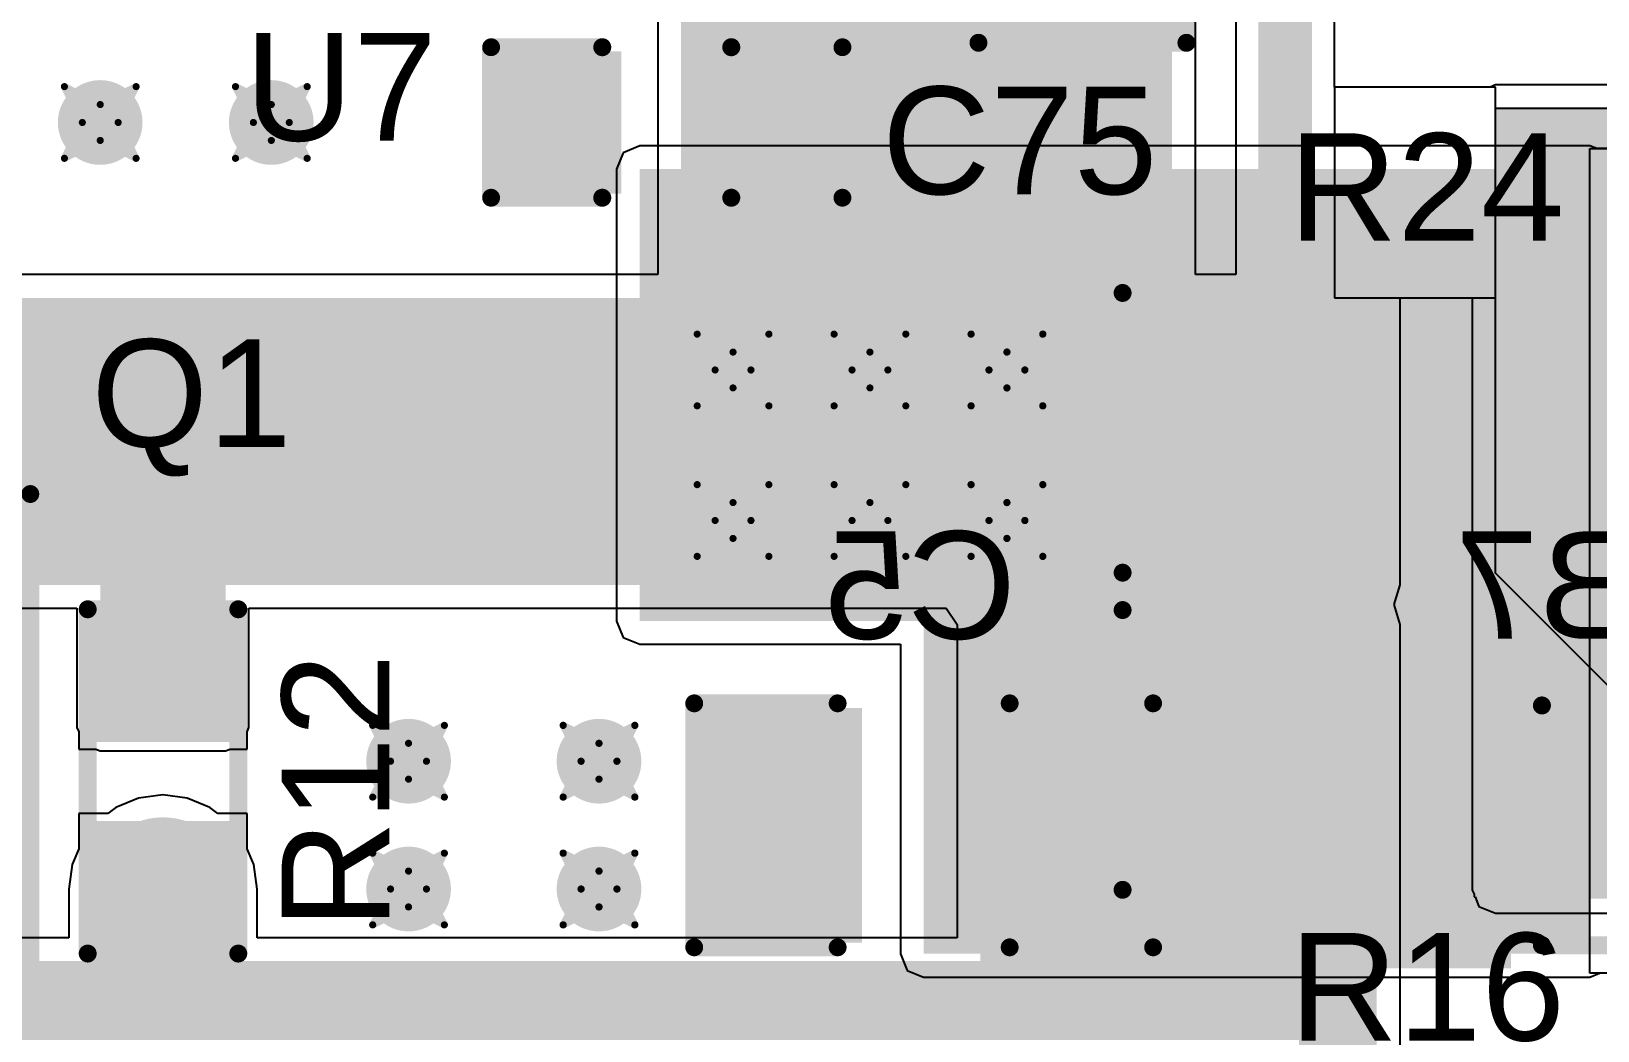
# Model space of a CAD drawing. Header units: inches. Extents: x -5 to 247, y -53 to 67.
# Drawn here: x 19.69 to 30.79, y -41.1 to -34.03 of the extents above; entities that cross this region are included whole.
import ezdxf

# ---------------------------------------------------------------- set-up
doc = ezdxf.new("R2010")
doc.units = ezdxf.units.IN
for name, color, linetype in [('Board Outline', 216, 'Continuous'), ('Bottom Layer', 5, 'Continuous'), ('Bottom Overlay', 54, 'Continuous'), ('Bottom Paste', 16, 'Continuous'), ('Bottom Solder', 6, 'Continuous'), ('Drill Drawing', 1, 'Continuous'), ('Top Layer', 1, 'Continuous'), ('Top Overlay', 2, 'Continuous'), ('Top Paste', 8, 'Continuous'), ('Top Solder', 216, 'Continuous'), ('Via Holes', 16, 'Continuous')]:
    doc.layers.add(name, color=color, linetype=linetype)
doc.styles.add('Arial', font='', dxfattribs={"height": 0.2})
doc.styles.get('Arial').set_extended_font_data('Arial')

# ---------------------------------------------------------------- blocks, each defined once
blk = doc.blocks.new('R___1206_3')
at = {"layer": 'Top Layer'}
for points in [[(-2.032, 0.889), (-0.508, 0.889), (-0.508, -0.889), (-2.032, -0.889)], [(0.508, 0.889), (2.032, 0.889), (2.032, -0.889), (0.508, -0.889)]]:
    blk.add_hatch(color=1, dxfattribs=at).paths.add_polyline_path(points)
at = {"layer": 'Top Paste'}
for points in [[(-2.032, 0.889), (-0.508, 0.889), (-0.508, -0.889), (-2.032, -0.889)], [(0.508, 0.889), (2.032, 0.889), (2.032, -0.889), (0.508, -0.889)]]:
    blk.add_hatch(color=8, dxfattribs=at).paths.add_polyline_path(points)
at = {"layer": 'Top Solder'}
for points in [[(-2.1336, 0.9906), (-0.4064, 0.9906), (-0.4064, -0.9906), (-2.1336, -0.9906)], [(0.4064, 0.9906), (2.1336, 0.9906), (2.1336, -0.9906), (0.4064, -0.9906)]]:
    blk.add_hatch(color=216, dxfattribs=at).paths.add_polyline_path(points)
at = {"layer": 'Top Overlay', "const_width": 0.127}
for points in [[(2.1336, 0.9906), (-2.1336, 0.9906)], [(-2.1336, 0.9906), (-2.1336, -0.9906)], [(2.1336, 0.9906), (2.1336, -0.9906)], [(2.1336, -0.9906), (-2.1336, -0.9906)]]:
    blk.add_lwpolyline(points, dxfattribs=at)
at = {"layer": 'Top Overlay', "const_width": 0.0635}
for points in [[(-2.16535, 0.9906, 1), (-2.10185, 0.9906, 1)], [(-2.16535, 0.9906, 1), (-2.10185, 0.9906, 1)], [(2.10185, 0.9906, 1), (2.16535, 0.9906, 1)], [(2.10185, 0.9906, 1), (2.16535, 0.9906, 1)], [(-2.16535, -0.9906, 1), (-2.10185, -0.9906, 1)], [(-2.16535, -0.9906, 1), (-2.10185, -0.9906, 1)], [(2.10185, -0.9906, 1), (2.16535, -0.9906, 1)], [(2.10185, -0.9906, 1), (2.16535, -0.9906, 1)]]:
    blk.add_lwpolyline(points, format="xyb", close=True, dxfattribs=at)
blk = doc.blocks.new('R___1206_4')
at = {"layer": 'Top Layer'}
for points in [[(-2.032, 0.889), (-0.508, 0.889), (-0.508, -0.889), (-2.032, -0.889)], [(0.508, 0.889), (2.032, 0.889), (2.032, -0.889), (0.508, -0.889)]]:
    blk.add_hatch(color=1, dxfattribs=at).paths.add_polyline_path(points)
at = {"layer": 'Top Paste'}
for points in [[(-2.032, 0.889), (-0.508, 0.889), (-0.508, -0.889), (-2.032, -0.889)], [(0.508, 0.889), (2.032, 0.889), (2.032, -0.889), (0.508, -0.889)]]:
    blk.add_hatch(color=8, dxfattribs=at).paths.add_polyline_path(points)
at = {"layer": 'Top Solder'}
for points in [[(-2.1336, 0.9906), (-0.4064, 0.9906), (-0.4064, -0.9906), (-2.1336, -0.9906)], [(0.4064, 0.9906), (2.1336, 0.9906), (2.1336, -0.9906), (0.4064, -0.9906)]]:
    blk.add_hatch(color=216, dxfattribs=at).paths.add_polyline_path(points)
at = {"layer": 'Top Overlay', "const_width": 0.127}
for points in [[(2.1336, 0.9906), (-2.1336, 0.9906)], [(-2.1336, 0.9906), (-2.1336, -0.9906)], [(2.1336, 0.9906), (2.1336, -0.9906)], [(2.1336, -0.9906), (-2.1336, -0.9906)]]:
    blk.add_lwpolyline(points, dxfattribs=at)
at = {"layer": 'Top Overlay', "const_width": 0.0635}
for points in [[(-2.16535, 0.9906, 1), (-2.10185, 0.9906, 1)], [(-2.16535, 0.9906, 1), (-2.10185, 0.9906, 1)], [(2.10185, 0.9906, 1), (2.16535, 0.9906, 1)], [(2.10185, 0.9906, 1), (2.16535, 0.9906, 1)], [(-2.16535, -0.9906, 1), (-2.10185, -0.9906, 1)], [(-2.16535, -0.9906, 1), (-2.10185, -0.9906, 1)], [(2.10185, -0.9906, 1), (2.16535, -0.9906, 1)], [(2.10185, -0.9906, 1), (2.16535, -0.9906, 1)]]:
    blk.add_lwpolyline(points, format="xyb", close=True, dxfattribs=at)
blk = doc.blocks.new('SOP_8_13')
at = {"layer": 'Top Layer'}
for points in [[(-3.4, 2.255), (-2.1, 2.255), (-2.1, 1.555), (-3.4, 1.555)], [(2.1, 2.255), (3.4, 2.255), (3.4, 1.555), (2.1, 1.555)], [(-3.4, 0.985), (-2.1, 0.985), (-2.1, 0.285), (-3.4, 0.285)], [(2.1, 0.985), (3.4, 0.985), (3.4, 0.285), (2.1, 0.285)], [(-3.4, -0.285), (-2.1, -0.285), (-2.1, -0.985), (-3.4, -0.985)], [(2.1, -0.285), (3.4, -0.285), (3.4, -0.985), (2.1, -0.985)], [(-3.4, -1.555), (-2.1, -1.555), (-2.1, -2.255), (-3.4, -2.255)], [(2.1, -1.555), (3.4, -1.555), (3.4, -2.255), (2.1, -2.255)]]:
    blk.add_hatch(color=1, dxfattribs=at).paths.add_polyline_path(points)
at = {"layer": 'Top Overlay'}
blk.add_hatch(color=2, dxfattribs=at).paths.add_polyline_path([(-1.981, 1.474), (-1.702, 1.474), (-1.702, 2.134), (-1.981, 2.134)])
at = {"layer": 'Top Paste'}
for points in [[(-3.4, 2.255), (-2.1, 2.255), (-2.1, 1.555), (-3.4, 1.555)], [(2.1, 2.255), (3.4, 2.255), (3.4, 1.555), (2.1, 1.555)], [(-3.4, 0.985), (-2.1, 0.985), (-2.1, 0.285), (-3.4, 0.285)], [(2.1, 0.985), (3.4, 0.985), (3.4, 0.285), (2.1, 0.285)], [(-3.4, -0.285), (-2.1, -0.285), (-2.1, -0.985), (-3.4, -0.985)], [(2.1, -0.285), (3.4, -0.285), (3.4, -0.985), (2.1, -0.985)], [(-3.4, -1.555), (-2.1, -1.555), (-2.1, -2.255), (-3.4, -2.255)], [(2.1, -1.555), (3.4, -1.555), (3.4, -2.255), (2.1, -2.255)]]:
    blk.add_hatch(color=8, dxfattribs=at).paths.add_polyline_path(points)
at = {"layer": 'Top Solder'}
for points in [[(-3.502, 2.357), (-1.998, 2.357), (-1.998, 1.453), (-3.502, 1.453)], [(1.998, 2.357), (3.502, 2.357), (3.502, 1.453), (1.998, 1.453)], [(-3.502, 1.087), (-1.998, 1.087), (-1.998, 0.183), (-3.502, 0.183)], [(1.998, 1.087), (3.502, 1.087), (3.502, 0.183), (1.998, 0.183)], [(-3.502, -0.183), (-1.998, -0.183), (-1.998, -1.087), (-3.502, -1.087)], [(1.998, -0.183), (3.502, -0.183), (3.502, -1.087), (1.998, -1.087)], [(-3.502, -1.453), (-1.998, -1.453), (-1.998, -2.357), (-3.502, -2.357)], [(1.998, -1.453), (3.502, -1.453), (3.502, -2.357), (1.998, -2.357)]]:
    blk.add_hatch(color=216, dxfattribs=at).paths.add_polyline_path(points)
at = {"layer": 'Top Overlay', "const_width": 0.127}
for points in [[(-2.036, 2.362), (-2.036, 2.565)], [(2.028, 2.565), (-2.036, 2.565)], [(2.028, 2.362), (2.028, 2.565)], [(-3.687, 1.778), (-3.687, 2.032)], [(-3.56, 1.905), (-3.687, 2.032)], [(-3.687, 1.778), (-3.56, 1.905)], [(-2.036, -2.565), (-2.036, -2.362)], [(2.028, -2.565), (2.028, -2.362)], [(2.028, -2.565), (-2.036, -2.565)]]:
    blk.add_lwpolyline(points, dxfattribs=at)
at = {"layer": 'Top Overlay', "const_width": 0.0635}
for points in [[(-2.067, 2.565, 1), (-2.004, 2.565, 1)], [(-2.067, 2.565, 1), (-2.004, 2.565, 1)], [(1.997, 2.565, 1), (2.06, 2.565, 1)], [(1.997, 2.565, 1), (2.06, 2.565, 1)], [(-2.067, 2.362, 1), (-2.004, 2.362, 1)], [(1.997, 2.362, 1), (2.06, 2.362, 1)], [(-3.718, 2.032, 1), (-3.655, 2.032, 1)], [(-3.718, 2.032, 1), (-3.655, 2.032, 1)], [(-3.591, 1.905, 1), (-3.528, 1.905, 1)], [(-3.591, 1.905, 1), (-3.528, 1.905, 1)], [(-3.718, 1.778, 1), (-3.655, 1.778, 1)], [(-3.718, 1.778, 1), (-3.655, 1.778, 1)], [(-2.067, -2.362, 1), (-2.004, -2.362, 1)], [(1.997, -2.362, 1), (2.06, -2.362, 1)], [(-2.067, -2.565, 1), (-2.004, -2.565, 1)], [(-2.067, -2.565, 1), (-2.004, -2.565, 1)], [(1.997, -2.565, 1), (2.06, -2.565, 1)], [(1.997, -2.565, 1), (2.06, -2.565, 1)]]:
    blk.add_lwpolyline(points, format="xyb", close=True, dxfattribs=at)
blk = doc.blocks.new('R___0603_28')
at = {"layer": 'Top Layer'}
for points in [[(-0.381, 0.4445), (-0.381, -0.4445), (-1.143, -0.4445), (-1.143, 0.4445)], [(1.143, 0.4445), (1.143, -0.4445), (0.381, -0.4445), (0.381, 0.4445)]]:
    blk.add_hatch(color=1, dxfattribs=at).paths.add_polyline_path(points)
at = {"layer": 'Top Paste'}
for points in [[(-0.381, 0.4445), (-0.381, -0.4445), (-1.143, -0.4445), (-1.143, 0.4445)], [(1.143, 0.4445), (1.143, -0.4445), (0.381, -0.4445), (0.381, 0.4445)]]:
    blk.add_hatch(color=8, dxfattribs=at).paths.add_polyline_path(points)
at = {"layer": 'Top Solder'}
for points in [[(-0.2794, 0.5461), (-0.2794, -0.5461), (-1.2446, -0.5461), (-1.2446, 0.5461)], [(1.2446, 0.5461), (1.2446, -0.5461), (0.2794, -0.5461), (0.2794, 0.5461)]]:
    blk.add_hatch(color=216, dxfattribs=at).paths.add_polyline_path(points)
at = {"layer": 'Top Overlay', "const_width": 0.127}
for points in [[(-1.2192, -0.5334), (-1.2192, 0.5334)], [(1.2192, 0.5334), (-1.2192, 0.5334)], [(1.2192, -0.5334), (1.2192, 0.5334)], [(1.2192, -0.5334), (-1.2192, -0.5334)]]:
    blk.add_lwpolyline(points, dxfattribs=at)
at = {"layer": 'Top Overlay', "const_width": 0.0635}
for points in [[(-1.25095, 0.5334, 1), (-1.18745, 0.5334, 1)], [(-1.25095, 0.5334, 1), (-1.18745, 0.5334, 1)], [(1.18745, 0.5334, 1), (1.25095, 0.5334, 1)], [(1.18745, 0.5334, 1), (1.25095, 0.5334, 1)], [(-1.25095, -0.5334, 1), (-1.18745, -0.5334, 1)], [(-1.25095, -0.5334, 1), (-1.18745, -0.5334, 1)], [(1.18745, -0.5334, 1), (1.25095, -0.5334, 1)], [(1.18745, -0.5334, 1), (1.25095, -0.5334, 1)]]:
    blk.add_lwpolyline(points, format="xyb", close=True, dxfattribs=at)
blk = doc.blocks.new('R___0805_29')
at = {"layer": 'Top Layer'}
for points in [[(-1.524, 0.635), (-0.508, 0.635), (-0.508, -0.635), (-1.524, -0.635)], [(0.508, 0.635), (1.524, 0.635), (1.524, -0.635), (0.508, -0.635)]]:
    blk.add_hatch(color=1, dxfattribs=at).paths.add_polyline_path(points)
at = {"layer": 'Top Paste'}
for points in [[(-1.524, 0.635), (-0.508, 0.635), (-0.508, -0.635), (-1.524, -0.635)], [(0.508, 0.635), (1.524, 0.635), (1.524, -0.635), (0.508, -0.635)]]:
    blk.add_hatch(color=8, dxfattribs=at).paths.add_polyline_path(points)
at = {"layer": 'Top Solder'}
for points in [[(-1.6256, 0.7366), (-0.4064, 0.7366), (-0.4064, -0.7366), (-1.6256, -0.7366)], [(0.4064, 0.7366), (1.6256, 0.7366), (1.6256, -0.7366), (0.4064, -0.7366)]]:
    blk.add_hatch(color=216, dxfattribs=at).paths.add_polyline_path(points)
at = {"layer": 'Top Overlay', "const_width": 0.127}
for points in [[(-1.6256, -0.7366), (-1.6256, 0.7366)], [(1.6256, 0.7366), (-1.6256, 0.7366)], [(1.6256, -0.7366), (1.6256, 0.7366)], [(1.6256, -0.7366), (-1.6256, -0.7366)]]:
    blk.add_lwpolyline(points, dxfattribs=at)
at = {"layer": 'Top Overlay', "const_width": 0.0635}
for points in [[(-1.65735, 0.7366, 1), (-1.59385, 0.7366, 1)], [(-1.65735, 0.7366, 1), (-1.59385, 0.7366, 1)], [(1.59385, 0.7366, 1), (1.65735, 0.7366, 1)], [(1.59385, 0.7366, 1), (1.65735, 0.7366, 1)], [(-1.65735, -0.7366, 1), (-1.59385, -0.7366, 1)], [(-1.65735, -0.7366, 1), (-1.59385, -0.7366, 1)], [(1.59385, -0.7366, 1), (1.65735, -0.7366, 1)], [(1.59385, -0.7366, 1), (1.65735, -0.7366, 1)]]:
    blk.add_lwpolyline(points, format="xyb", close=True, dxfattribs=at)
blk = doc.blocks.new('C___0805_B_53')
at = {"layer": 'Bottom Layer'}
for points in [[(-1.524, 0.762), (-0.508, 0.762), (-0.508, -0.762), (-1.524, -0.762)], [(0.508, 0.762), (1.524, 0.762), (1.524, -0.762), (0.508, -0.762)]]:
    blk.add_hatch(color=5, dxfattribs=at).paths.add_polyline_path(points)
at = {"layer": 'Bottom Paste'}
for points in [[(-1.524, 0.762), (-0.508, 0.762), (-0.508, -0.762), (-1.524, -0.762)], [(0.508, 0.762), (1.524, 0.762), (1.524, -0.762), (0.508, -0.762)]]:
    blk.add_hatch(color=16, dxfattribs=at).paths.add_polyline_path(points)
at = {"layer": 'Bottom Solder'}
for points in [[(-1.594, 0.832), (-0.438, 0.832), (-0.438, -0.832), (-1.594, -0.832)], [(0.438, 0.832), (1.594, 0.832), (1.594, -0.832), (0.438, -0.832)]]:
    blk.add_hatch(color=6, dxfattribs=at).paths.add_polyline_path(points)
at = {"layer": 'Bottom Overlay', "const_width": 0.127}
for points in [[(-1.626, 0.864), (-0.61, 0.864)], [(-1.626, -0.864), (-1.626, 0.864)], [(0.61, 0.864), (1.626, 0.864)], [(1.626, -0.864), (1.626, 0.864)], [(-1.626, -0.864), (-0.61, -0.864)], [(0.61, -0.864), (1.626, -0.864)]]:
    blk.add_lwpolyline(points, dxfattribs=at)
at = {"layer": 'Bottom Overlay', "const_width": 0.0635}
for points in [[(-1.657, 0.864, 1), (-1.594, 0.864, 1)], [(-1.657, 0.864, 1), (-1.594, 0.864, 1)], [(-0.641, 0.864, 1), (-0.578, 0.864, 1)], [(0.578, 0.864, 1), (0.641, 0.864, 1)], [(1.594, 0.864, 1), (1.657, 0.864, 1)], [(1.594, 0.864, 1), (1.657, 0.864, 1)], [(-1.657, -0.864, 1), (-1.594, -0.864, 1)], [(-1.657, -0.864, 1), (-1.594, -0.864, 1)], [(-0.641, -0.864, 1), (-0.578, -0.864, 1)], [(0.578, -0.864, 1), (0.641, -0.864, 1)], [(1.594, -0.864, 1), (1.657, -0.864, 1)], [(1.594, -0.864, 1), (1.657, -0.864, 1)]]:
    blk.add_lwpolyline(points, format="xyb", close=True, dxfattribs=at)
blk = doc.blocks.new('IND_1206_B_98')
at = {"layer": 'Bottom Layer'}
for points in [[(-2.06, 0.91), (-0.66, 0.91), (-0.66, -0.91), (-2.06, -0.91)], [(0.66, 0.91), (2.06, 0.91), (2.06, -0.91), (0.66, -0.91)]]:
    blk.add_hatch(color=5, dxfattribs=at).paths.add_polyline_path(points)
at = {"layer": 'Bottom Paste'}
for points in [[(-2.06, 0.91), (-0.66, 0.91), (-0.66, -0.91), (-2.06, -0.91)], [(0.66, 0.91), (2.06, 0.91), (2.06, -0.91), (0.66, -0.91)]]:
    blk.add_hatch(color=16, dxfattribs=at).paths.add_polyline_path(points)
at = {"layer": 'Bottom Solder'}
for points in [[(-2.162, 1.012), (-0.558, 1.012), (-0.558, -1.012), (-2.162, -1.012)], [(0.558, 1.012), (2.162, 1.012), (2.162, -1.012), (0.558, -1.012)]]:
    blk.add_hatch(color=6, dxfattribs=at).paths.add_polyline_path(points)
at = {"layer": 'Bottom Overlay', "const_width": 0.127}
for points in [[(0.34, 0.849), (-0.34, 0.849)], [(0.34, -0.849), (-0.34, -0.849)]]:
    blk.add_lwpolyline(points, dxfattribs=at)
at = {"layer": 'Bottom Overlay', "const_width": 0.0635}
for points in [[(-0.372, 0.849, 1), (-0.308, 0.849, 1)], [(0.308, 0.849, 1), (0.372, 0.849, 1)], [(-0.372, -0.849, 1), (-0.308, -0.849, 1)], [(0.308, -0.849, 1), (0.372, -0.849, 1)]]:
    blk.add_lwpolyline(points, format="xyb", close=True, dxfattribs=at)
blk = doc.blocks.new('C___0603_103')
at = {"layer": 'Top Layer'}
for points in [[(-0.381, 0.445), (-0.381, -0.445), (-1.143, -0.445), (-1.143, 0.445)], [(1.143, 0.445), (1.143, -0.445), (0.381, -0.445), (0.381, 0.445)]]:
    blk.add_hatch(color=1, dxfattribs=at).paths.add_polyline_path(points)
at = {"layer": 'Top Paste'}
for points in [[(-0.381, 0.445), (-0.381, -0.445), (-1.143, -0.445), (-1.143, 0.445)], [(1.143, 0.445), (1.143, -0.445), (0.381, -0.445), (0.381, 0.445)]]:
    blk.add_hatch(color=8, dxfattribs=at).paths.add_polyline_path(points)
at = {"layer": 'Top Solder'}
for points in [[(-0.321, 0.504), (-0.321, -0.504), (-1.203, -0.504), (-1.203, 0.504)], [(1.203, 0.504), (1.203, -0.504), (0.321, -0.504), (0.321, 0.504)]]:
    blk.add_hatch(color=216, dxfattribs=at).paths.add_polyline_path(points)
at = {"layer": 'Top Overlay', "const_width": 0.127}
for points in [[(-1.245, 0.533), (-0.457, 0.533)], [(-1.245, -0.533), (-1.245, 0.533)], [(0.457, 0.533), (1.245, 0.533)], [(1.245, -0.533), (1.245, 0.533)], [(-1.245, -0.533), (-0.457, -0.533)], [(0.457, -0.533), (1.245, -0.533)]]:
    blk.add_lwpolyline(points, dxfattribs=at)
at = {"layer": 'Top Overlay', "const_width": 0.0635}
for points in [[(-1.276, 0.533, 1), (-1.213, 0.533, 1)], [(-1.276, 0.533, 1), (-1.213, 0.533, 1)], [(-0.489, 0.533, 1), (-0.425, 0.533, 1)], [(0.425, 0.533, 1), (0.489, 0.533, 1)], [(1.213, 0.533, 1), (1.276, 0.533, 1)], [(1.213, 0.533, 1), (1.276, 0.533, 1)], [(-1.276, -0.533, 1), (-1.213, -0.533, 1)], [(-1.276, -0.533, 1), (-1.213, -0.533, 1)], [(-0.489, -0.533, 1), (-0.425, -0.533, 1)], [(0.425, -0.533, 1), (0.489, -0.533, 1)], [(1.213, -0.533, 1), (1.276, -0.533, 1)], [(1.213, -0.533, 1), (1.276, -0.533, 1)]]:
    blk.add_lwpolyline(points, format="xyb", close=True, dxfattribs=at)

msp = doc.modelspace()

# ---------------------------------------------------------------- hatches: boundary and pattern name
at = {"layer": 'Bottom Layer'}
h = msp.add_hatch(color=5, dxfattribs=at)
edge = h.paths.add_edge_path()
edge.add_arc((20.18, -34.671), 0.3, 0, 360)
h = msp.add_hatch(color=5, dxfattribs=at)
edge = h.paths.add_edge_path()
edge.add_arc((21.392, -34.671), 0.3, 0, 360)
for points in [[(24.003, -38.202), (30.734, -38.202), (30.734, -35.001), (24.003, -35.001)], [(26.014, -40.559), (30.734, -40.559), (30.734, -35.001), (26.014, -35.001)]]:
    msp.add_hatch(color=5, dxfattribs=at).paths.add_polyline_path(points)
h = msp.add_hatch(color=5, dxfattribs=at)
edge = h.paths.add_edge_path()
edge.add_arc((24.663, -36.424), 0.3, 0, 360)
h = msp.add_hatch(color=5, dxfattribs=at)
edge = h.paths.add_edge_path()
edge.add_arc((25.634, -36.424), 0.3, 0, 360)
h = msp.add_hatch(color=5, dxfattribs=at)
edge = h.paths.add_edge_path()
edge.add_arc((26.604, -36.424), 0.3, 0, 360)
h = msp.add_hatch(color=5, dxfattribs=at)
edge = h.paths.add_edge_path()
edge.add_arc((24.663, -37.49), 0.3, 0, 360)
h = msp.add_hatch(color=5, dxfattribs=at)
edge = h.paths.add_edge_path()
edge.add_arc((25.634, -37.49), 0.3, 0, 360)
h = msp.add_hatch(color=5, dxfattribs=at)
edge = h.paths.add_edge_path()
edge.add_arc((26.604, -37.49), 0.3, 0, 360)
h = msp.add_hatch(color=5, dxfattribs=at)
edge = h.paths.add_edge_path()
edge.add_arc((22.365, -39.195), 0.3, 0, 360)
h = msp.add_hatch(color=5, dxfattribs=at)
edge = h.paths.add_edge_path()
edge.add_arc((23.714, -39.195), 0.3, 0, 360)
h = msp.add_hatch(color=5, dxfattribs=at)
edge = h.paths.add_edge_path()
edge.add_arc((22.365, -40.1), 0.3, 0, 360)
h = msp.add_hatch(color=5, dxfattribs=at)
edge = h.paths.add_edge_path()
edge.add_arc((23.714, -40.1), 0.3, 0, 360)
at = {"layer": 'Top Layer'}
for points in [[(24.296, -37.946), (27.774, -37.946), (27.774, -33.004), (24.296, -33.004)], [(30.065, -40.107), (35.56, -40.107), (35.56, -34.569), (30.065, -34.569)], [(16.091, -37.946), (29.224, -37.946), (29.224, -35.913), (16.091, -35.913)], [(20.18, -38.957), (21.069, -38.957), (21.069, -35.938), (20.18, -35.938)], [(26.416, -42.586), (29.224, -42.586), (29.224, -38.226), (26.416, -38.226)], [(14.865, -42.738), (29.224, -42.738), (29.224, -40.611), (14.865, -40.611)]]:
    msp.add_hatch(color=1, dxfattribs=at).paths.add_polyline_path(points)
h = msp.add_hatch(color=1, dxfattribs=at)
edge = h.paths.add_edge_path()
edge.add_arc((20.18, -34.671), 0.3, 0, 360)
h = msp.add_hatch(color=1, dxfattribs=at)
edge = h.paths.add_edge_path()
edge.add_arc((21.392, -34.671), 0.3, 0, 360)
h = msp.add_hatch(color=1, dxfattribs=at)
edge = h.paths.add_edge_path()
edge.add_arc((24.663, -36.424), 0.3, 0, 360)
h = msp.add_hatch(color=1, dxfattribs=at)
edge = h.paths.add_edge_path()
edge.add_arc((25.634, -36.424), 0.3, 0, 360)
h = msp.add_hatch(color=1, dxfattribs=at)
edge = h.paths.add_edge_path()
edge.add_arc((26.604, -36.424), 0.3, 0, 360)
h = msp.add_hatch(color=1, dxfattribs=at)
edge = h.paths.add_edge_path()
edge.add_arc((24.663, -37.49), 0.3, 0, 360)
h = msp.add_hatch(color=1, dxfattribs=at)
edge = h.paths.add_edge_path()
edge.add_arc((25.634, -37.49), 0.3, 0, 360)
h = msp.add_hatch(color=1, dxfattribs=at)
edge = h.paths.add_edge_path()
edge.add_arc((26.604, -37.49), 0.3, 0, 360)
h = msp.add_hatch(color=1, dxfattribs=at)
edge = h.paths.add_edge_path()
edge.add_arc((22.365, -39.195), 0.3, 0, 360)
h = msp.add_hatch(color=1, dxfattribs=at)
edge = h.paths.add_edge_path()
edge.add_arc((23.714, -39.195), 0.3, 0, 360)
h = msp.add_hatch(color=1, dxfattribs=at)
edge = h.paths.add_edge_path()
edge.add_arc((22.365, -40.1), 0.3, 0, 360)
h = msp.add_hatch(color=1, dxfattribs=at)
edge = h.paths.add_edge_path()
edge.add_arc((23.714, -40.1), 0.3, 0, 360)
at = {"layer": 'Via Holes'}
h = msp.add_hatch(color=7, dxfattribs=at)
edge = h.paths.add_edge_path()
edge.add_arc((20.18, -34.671), 0.15, 0, 360)
h = msp.add_hatch(color=7, dxfattribs=at)
edge = h.paths.add_edge_path()
edge.add_arc((21.392, -34.671), 0.15, 0, 360)
h = msp.add_hatch(color=7, dxfattribs=at)
edge = h.paths.add_edge_path()
edge.add_arc((24.663, -36.424), 0.15, 0, 360)
h = msp.add_hatch(color=7, dxfattribs=at)
edge = h.paths.add_edge_path()
edge.add_arc((25.634, -36.424), 0.15, 0, 360)
h = msp.add_hatch(color=7, dxfattribs=at)
edge = h.paths.add_edge_path()
edge.add_arc((26.604, -36.424), 0.15, 0, 360)
h = msp.add_hatch(color=7, dxfattribs=at)
edge = h.paths.add_edge_path()
edge.add_arc((24.663, -37.49), 0.15, 0, 360)
h = msp.add_hatch(color=7, dxfattribs=at)
edge = h.paths.add_edge_path()
edge.add_arc((25.634, -37.49), 0.15, 0, 360)
h = msp.add_hatch(color=7, dxfattribs=at)
edge = h.paths.add_edge_path()
edge.add_arc((26.604, -37.49), 0.15, 0, 360)
h = msp.add_hatch(color=7, dxfattribs=at)
edge = h.paths.add_edge_path()
edge.add_arc((22.365, -39.195), 0.15, 0, 360)
h = msp.add_hatch(color=7, dxfattribs=at)
edge = h.paths.add_edge_path()
edge.add_arc((23.714, -39.195), 0.15, 0, 360)
h = msp.add_hatch(color=7, dxfattribs=at)
edge = h.paths.add_edge_path()
edge.add_arc((22.365, -40.1), 0.15, 0, 360)
h = msp.add_hatch(color=7, dxfattribs=at)
edge = h.paths.add_edge_path()
edge.add_arc((23.714, -40.1), 0.15, 0, 360)

# ---------------------------------------------------------------- linework, layer by layer
at = {"layer": 'Board Outline', "const_width": 0.254}
msp.add_lwpolyline([(23.178, -53.022, -0.213072), (-0.298, -38.441)], format="xyb", dxfattribs=at)
at = {"layer": 'Bottom Layer'}
for p, q in [((24.003, -34.836), (23.886, -34.885)), ((30.734, -34.836), (24.003, -34.836)), ((30.782, -34.856), (30.734, -34.836)), ((23.886, -34.885), (23.838, -35.001)), ((30.734, -40.697), (30.734, -34.856)), ((30.734, -34.856), (31.394, -34.856)), ((31.346, -34.856), (30.782, -34.856)), ((23.838, -35.001), (23.838, -38.202)), ((23.838, -38.202), (23.886, -38.318)), ((23.886, -38.318), (24.003, -38.367)), ((24.003, -38.367), (25.849, -38.367)), ((25.849, -38.367), (25.849, -40.559)), ((25.849, -40.559), (25.897, -40.676)), ((25.897, -40.676), (26.014, -40.724)), ((26.014, -40.724), (30.734, -40.724)), ((31.394, -40.697), (30.734, -40.697)), ((30.734, -40.724), (30.801, -40.697))]:
    msp.add_line(p, q, dxfattribs=at)
at = {"layer": 'Drill Drawing', "const_width": 0.0508}
for points in [[(19.926, -34.417), (20.18, -34.544)], [(19.926, -34.417), (20.053, -34.671)], [(20.18, -34.544), (20.434, -34.417)], [(20.307, -34.671), (20.434, -34.417)], [(21.138, -34.417), (21.392, -34.544)], [(21.138, -34.417), (21.265, -34.671)], [(21.392, -34.544), (21.646, -34.417)], [(21.519, -34.671), (21.646, -34.417)], [(19.926, -34.925), (20.053, -34.671)], [(20.307, -34.671), (20.434, -34.925)], [(21.138, -34.925), (21.265, -34.671)], [(21.519, -34.671), (21.646, -34.925)], [(19.926, -34.925), (20.18, -34.798)], [(20.18, -34.798), (20.434, -34.925)], [(21.138, -34.925), (21.392, -34.798)], [(21.392, -34.798), (21.646, -34.925)], [(24.409, -36.17), (24.663, -36.297)], [(24.409, -36.17), (24.536, -36.424)], [(24.663, -36.297), (24.917, -36.17)], [(24.79, -36.424), (24.917, -36.17)], [(25.38, -36.17), (25.634, -36.297)], [(25.38, -36.17), (25.507, -36.424)], [(25.634, -36.297), (25.888, -36.17)], [(25.761, -36.424), (25.888, -36.17)], [(26.35, -36.17), (26.604, -36.297)], [(26.35, -36.17), (26.477, -36.424)], [(26.604, -36.297), (26.858, -36.17)], [(26.731, -36.424), (26.858, -36.17)], [(24.409, -36.678), (24.536, -36.424)], [(24.79, -36.424), (24.917, -36.678)], [(25.38, -36.678), (25.507, -36.424)], [(25.761, -36.424), (25.888, -36.678)], [(26.35, -36.678), (26.477, -36.424)], [(26.731, -36.424), (26.858, -36.678)], [(24.409, -36.678), (24.663, -36.551)], [(24.663, -36.551), (24.917, -36.678)], [(25.38, -36.678), (25.634, -36.551)], [(25.634, -36.551), (25.888, -36.678)], [(26.35, -36.678), (26.604, -36.551)], [(26.604, -36.551), (26.858, -36.678)], [(24.409, -37.236), (24.663, -37.363)], [(24.409, -37.236), (24.536, -37.49)], [(24.663, -37.363), (24.917, -37.236)], [(24.79, -37.49), (24.917, -37.236)], [(25.38, -37.236), (25.634, -37.363)], [(25.38, -37.236), (25.507, -37.49)], [(25.634, -37.363), (25.888, -37.236)], [(25.761, -37.49), (25.888, -37.236)], [(26.35, -37.236), (26.604, -37.363)], [(26.35, -37.236), (26.477, -37.49)], [(26.604, -37.363), (26.858, -37.236)], [(26.731, -37.49), (26.858, -37.236)], [(24.409, -37.744), (24.536, -37.49)], [(24.79, -37.49), (24.917, -37.744)], [(25.38, -37.744), (25.507, -37.49)], [(25.761, -37.49), (25.888, -37.744)], [(26.35, -37.744), (26.477, -37.49)], [(26.731, -37.49), (26.858, -37.744)], [(24.409, -37.744), (24.663, -37.617)], [(24.663, -37.617), (24.917, -37.744)], [(25.38, -37.744), (25.634, -37.617)], [(25.634, -37.617), (25.888, -37.744)], [(26.35, -37.744), (26.604, -37.617)], [(26.604, -37.617), (26.858, -37.744)], [(22.111, -38.941), (22.365, -39.068)], [(22.111, -38.941), (22.238, -39.195)], [(22.365, -39.068), (22.619, -38.941)], [(22.492, -39.195), (22.619, -38.941)], [(23.46, -38.941), (23.714, -39.068)], [(23.46, -38.941), (23.587, -39.195)], [(23.714, -39.068), (23.968, -38.941)], [(23.841, -39.195), (23.968, -38.941)], [(22.111, -39.449), (22.238, -39.195)], [(22.492, -39.195), (22.619, -39.449)], [(23.46, -39.449), (23.587, -39.195)], [(23.841, -39.195), (23.968, -39.449)], [(22.111, -39.449), (22.365, -39.322)], [(22.365, -39.322), (22.619, -39.449)], [(23.46, -39.449), (23.714, -39.322)], [(23.714, -39.322), (23.968, -39.449)], [(22.111, -39.846), (22.365, -39.973)], [(22.111, -39.846), (22.238, -40.1)], [(22.365, -39.973), (22.619, -39.846)], [(22.492, -40.1), (22.619, -39.846)], [(23.46, -39.846), (23.714, -39.973)], [(23.46, -39.846), (23.587, -40.1)], [(23.714, -39.973), (23.968, -39.846)], [(23.841, -40.1), (23.968, -39.846)], [(22.111, -40.354), (22.238, -40.1)], [(22.492, -40.1), (22.619, -40.354)], [(23.46, -40.354), (23.587, -40.1)], [(23.841, -40.1), (23.968, -40.354)], [(22.111, -40.354), (22.365, -40.227)], [(22.365, -40.227), (22.619, -40.354)], [(23.46, -40.354), (23.714, -40.227)], [(23.714, -40.227), (23.968, -40.354)]]:
    msp.add_lwpolyline(points, dxfattribs=at)
at = {"layer": 'Drill Drawing', "const_width": 0.0254}
for points in [[(19.914, -34.417, 1), (19.939, -34.417, 1)], [(19.914, -34.417, 1), (19.939, -34.417, 1)], [(20.422, -34.417, 1), (20.447, -34.417, 1)], [(20.422, -34.417, 1), (20.447, -34.417, 1)], [(21.126, -34.417, 1), (21.151, -34.417, 1)], [(21.126, -34.417, 1), (21.151, -34.417, 1)], [(21.634, -34.417, 1), (21.659, -34.417, 1)], [(21.634, -34.417, 1), (21.659, -34.417, 1)], [(20.168, -34.544, 1), (20.193, -34.544, 1)], [(20.168, -34.544, 1), (20.193, -34.544, 1)], [(21.38, -34.544, 1), (21.405, -34.544, 1)], [(21.38, -34.544, 1), (21.405, -34.544, 1)], [(20.041, -34.671, 1), (20.066, -34.671, 1)], [(20.041, -34.671, 1), (20.066, -34.671, 1)], [(20.295, -34.671, 1), (20.32, -34.671, 1)], [(20.295, -34.671, 1), (20.32, -34.671, 1)], [(21.253, -34.671, 1), (21.278, -34.671, 1)], [(21.253, -34.671, 1), (21.278, -34.671, 1)], [(21.507, -34.671, 1), (21.532, -34.671, 1)], [(21.507, -34.671, 1), (21.532, -34.671, 1)], [(20.168, -34.798, 1), (20.193, -34.798, 1)], [(20.168, -34.798, 1), (20.193, -34.798, 1)], [(21.38, -34.798, 1), (21.405, -34.798, 1)], [(21.38, -34.798, 1), (21.405, -34.798, 1)], [(19.914, -34.925, 1), (19.939, -34.925, 1)], [(19.914, -34.925, 1), (19.939, -34.925, 1)], [(20.422, -34.925, 1), (20.447, -34.925, 1)], [(20.422, -34.925, 1), (20.447, -34.925, 1)], [(21.126, -34.925, 1), (21.151, -34.925, 1)], [(21.126, -34.925, 1), (21.151, -34.925, 1)], [(21.634, -34.925, 1), (21.659, -34.925, 1)], [(21.634, -34.925, 1), (21.659, -34.925, 1)], [(24.397, -36.17, 1), (24.422, -36.17, 1)], [(24.397, -36.17, 1), (24.422, -36.17, 1)], [(24.905, -36.17, 1), (24.93, -36.17, 1)], [(24.905, -36.17, 1), (24.93, -36.17, 1)], [(25.367, -36.17, 1), (25.392, -36.17, 1)], [(25.367, -36.17, 1), (25.392, -36.17, 1)], [(25.875, -36.17, 1), (25.9, -36.17, 1)], [(25.875, -36.17, 1), (25.9, -36.17, 1)], [(26.337, -36.17, 1), (26.363, -36.17, 1)], [(26.337, -36.17, 1), (26.363, -36.17, 1)], [(26.845, -36.17, 1), (26.871, -36.17, 1)], [(26.845, -36.17, 1), (26.871, -36.17, 1)], [(24.651, -36.297, 1), (24.676, -36.297, 1)], [(24.651, -36.297, 1), (24.676, -36.297, 1)], [(25.621, -36.297, 1), (25.646, -36.297, 1)], [(25.621, -36.297, 1), (25.646, -36.297, 1)], [(26.591, -36.297, 1), (26.617, -36.297, 1)], [(26.591, -36.297, 1), (26.617, -36.297, 1)], [(24.524, -36.424, 1), (24.549, -36.424, 1)], [(24.524, -36.424, 1), (24.549, -36.424, 1)], [(24.778, -36.424, 1), (24.803, -36.424, 1)], [(24.778, -36.424, 1), (24.803, -36.424, 1)], [(25.494, -36.424, 1), (25.519, -36.424, 1)], [(25.494, -36.424, 1), (25.519, -36.424, 1)], [(25.748, -36.424, 1), (25.773, -36.424, 1)], [(25.748, -36.424, 1), (25.773, -36.424, 1)], [(26.464, -36.424, 1), (26.49, -36.424, 1)], [(26.464, -36.424, 1), (26.49, -36.424, 1)], [(26.718, -36.424, 1), (26.744, -36.424, 1)], [(26.718, -36.424, 1), (26.744, -36.424, 1)], [(24.651, -36.551, 1), (24.676, -36.551, 1)], [(24.651, -36.551, 1), (24.676, -36.551, 1)], [(25.621, -36.551, 1), (25.646, -36.551, 1)], [(25.621, -36.551, 1), (25.646, -36.551, 1)], [(26.591, -36.551, 1), (26.617, -36.551, 1)], [(26.591, -36.551, 1), (26.617, -36.551, 1)], [(24.397, -36.678, 1), (24.422, -36.678, 1)], [(24.397, -36.678, 1), (24.422, -36.678, 1)], [(24.905, -36.678, 1), (24.93, -36.678, 1)], [(24.905, -36.678, 1), (24.93, -36.678, 1)], [(25.367, -36.678, 1), (25.392, -36.678, 1)], [(25.367, -36.678, 1), (25.392, -36.678, 1)], [(25.875, -36.678, 1), (25.9, -36.678, 1)], [(25.875, -36.678, 1), (25.9, -36.678, 1)], [(26.337, -36.678, 1), (26.363, -36.678, 1)], [(26.337, -36.678, 1), (26.363, -36.678, 1)], [(26.845, -36.678, 1), (26.871, -36.678, 1)], [(26.845, -36.678, 1), (26.871, -36.678, 1)], [(24.397, -37.236, 1), (24.422, -37.236, 1)], [(24.397, -37.236, 1), (24.422, -37.236, 1)], [(24.905, -37.236, 1), (24.93, -37.236, 1)], [(24.905, -37.236, 1), (24.93, -37.236, 1)], [(25.367, -37.236, 1), (25.392, -37.236, 1)], [(25.367, -37.236, 1), (25.392, -37.236, 1)], [(25.875, -37.236, 1), (25.9, -37.236, 1)], [(25.875, -37.236, 1), (25.9, -37.236, 1)], [(26.337, -37.236, 1), (26.363, -37.236, 1)], [(26.337, -37.236, 1), (26.363, -37.236, 1)], [(26.845, -37.236, 1), (26.871, -37.236, 1)], [(26.845, -37.236, 1), (26.871, -37.236, 1)], [(24.651, -37.363, 1), (24.676, -37.363, 1)], [(24.651, -37.363, 1), (24.676, -37.363, 1)], [(25.621, -37.363, 1), (25.646, -37.363, 1)], [(25.621, -37.363, 1), (25.646, -37.363, 1)], [(26.591, -37.363, 1), (26.617, -37.363, 1)], [(26.591, -37.363, 1), (26.617, -37.363, 1)], [(24.524, -37.49, 1), (24.549, -37.49, 1)], [(24.524, -37.49, 1), (24.549, -37.49, 1)], [(24.778, -37.49, 1), (24.803, -37.49, 1)], [(24.778, -37.49, 1), (24.803, -37.49, 1)], [(25.494, -37.49, 1), (25.519, -37.49, 1)], [(25.494, -37.49, 1), (25.519, -37.49, 1)], [(25.748, -37.49, 1), (25.773, -37.49, 1)], [(25.748, -37.49, 1), (25.773, -37.49, 1)], [(26.464, -37.49, 1), (26.49, -37.49, 1)], [(26.464, -37.49, 1), (26.49, -37.49, 1)], [(26.718, -37.49, 1), (26.744, -37.49, 1)], [(26.718, -37.49, 1), (26.744, -37.49, 1)], [(24.651, -37.617, 1), (24.676, -37.617, 1)], [(24.651, -37.617, 1), (24.676, -37.617, 1)], [(25.621, -37.617, 1), (25.646, -37.617, 1)], [(25.621, -37.617, 1), (25.646, -37.617, 1)], [(26.591, -37.617, 1), (26.617, -37.617, 1)], [(26.591, -37.617, 1), (26.617, -37.617, 1)], [(24.397, -37.744, 1), (24.422, -37.744, 1)], [(24.397, -37.744, 1), (24.422, -37.744, 1)], [(24.905, -37.744, 1), (24.93, -37.744, 1)], [(24.905, -37.744, 1), (24.93, -37.744, 1)], [(25.367, -37.744, 1), (25.392, -37.744, 1)], [(25.367, -37.744, 1), (25.392, -37.744, 1)], [(25.875, -37.744, 1), (25.9, -37.744, 1)], [(25.875, -37.744, 1), (25.9, -37.744, 1)], [(26.337, -37.744, 1), (26.363, -37.744, 1)], [(26.337, -37.744, 1), (26.363, -37.744, 1)], [(26.845, -37.744, 1), (26.871, -37.744, 1)], [(26.845, -37.744, 1), (26.871, -37.744, 1)], [(22.098, -38.941, 1), (22.123, -38.941, 1)], [(22.098, -38.941, 1), (22.123, -38.941, 1)], [(22.606, -38.941, 1), (22.631, -38.941, 1)], [(22.606, -38.941, 1), (22.631, -38.941, 1)], [(23.447, -38.941, 1), (23.473, -38.941, 1)], [(23.447, -38.941, 1), (23.473, -38.941, 1)], [(23.955, -38.941, 1), (23.981, -38.941, 1)], [(23.955, -38.941, 1), (23.981, -38.941, 1)], [(22.352, -39.068, 1), (22.377, -39.068, 1)], [(22.352, -39.068, 1), (22.377, -39.068, 1)], [(23.701, -39.068, 1), (23.727, -39.068, 1)], [(23.701, -39.068, 1), (23.727, -39.068, 1)], [(22.225, -39.195, 1), (22.25, -39.195, 1)], [(22.225, -39.195, 1), (22.25, -39.195, 1)], [(22.479, -39.195, 1), (22.504, -39.195, 1)], [(22.479, -39.195, 1), (22.504, -39.195, 1)], [(23.574, -39.195, 1), (23.6, -39.195, 1)], [(23.574, -39.195, 1), (23.6, -39.195, 1)], [(23.828, -39.195, 1), (23.854, -39.195, 1)], [(23.828, -39.195, 1), (23.854, -39.195, 1)], [(22.352, -39.322, 1), (22.377, -39.322, 1)], [(22.352, -39.322, 1), (22.377, -39.322, 1)], [(23.701, -39.322, 1), (23.727, -39.322, 1)], [(23.701, -39.322, 1), (23.727, -39.322, 1)], [(22.098, -39.449, 1), (22.123, -39.449, 1)], [(22.098, -39.449, 1), (22.123, -39.449, 1)], [(22.606, -39.449, 1), (22.631, -39.449, 1)], [(22.606, -39.449, 1), (22.631, -39.449, 1)], [(23.447, -39.449, 1), (23.473, -39.449, 1)], [(23.447, -39.449, 1), (23.473, -39.449, 1)], [(23.955, -39.449, 1), (23.981, -39.449, 1)], [(23.955, -39.449, 1), (23.981, -39.449, 1)], [(22.098, -39.846, 1), (22.123, -39.846, 1)], [(22.098, -39.846, 1), (22.123, -39.846, 1)], [(22.606, -39.846, 1), (22.631, -39.846, 1)], [(22.606, -39.846, 1), (22.631, -39.846, 1)], [(23.447, -39.846, 1), (23.473, -39.846, 1)], [(23.447, -39.846, 1), (23.473, -39.846, 1)], [(23.955, -39.846, 1), (23.981, -39.846, 1)], [(23.955, -39.846, 1), (23.981, -39.846, 1)], [(22.352, -39.973, 1), (22.377, -39.973, 1)], [(22.352, -39.973, 1), (22.377, -39.973, 1)], [(23.701, -39.973, 1), (23.727, -39.973, 1)], [(23.701, -39.973, 1), (23.727, -39.973, 1)], [(22.225, -40.1, 1), (22.25, -40.1, 1)], [(22.225, -40.1, 1), (22.25, -40.1, 1)], [(22.479, -40.1, 1), (22.504, -40.1, 1)], [(22.479, -40.1, 1), (22.504, -40.1, 1)], [(23.574, -40.1, 1), (23.6, -40.1, 1)], [(23.574, -40.1, 1), (23.6, -40.1, 1)], [(23.828, -40.1, 1), (23.854, -40.1, 1)], [(23.828, -40.1, 1), (23.854, -40.1, 1)], [(22.352, -40.227, 1), (22.377, -40.227, 1)], [(22.352, -40.227, 1), (22.377, -40.227, 1)], [(23.701, -40.227, 1), (23.727, -40.227, 1)], [(23.701, -40.227, 1), (23.727, -40.227, 1)], [(22.098, -40.354, 1), (22.123, -40.354, 1)], [(22.098, -40.354, 1), (22.123, -40.354, 1)], [(22.606, -40.354, 1), (22.631, -40.354, 1)], [(22.606, -40.354, 1), (22.631, -40.354, 1)], [(23.447, -40.354, 1), (23.473, -40.354, 1)], [(23.447, -40.354, 1), (23.473, -40.354, 1)], [(23.955, -40.354, 1), (23.981, -40.354, 1)], [(23.955, -40.354, 1), (23.981, -40.354, 1)]]:
    msp.add_lwpolyline(points, format="xyb", close=True, dxfattribs=at)
at = {"layer": 'Top Layer'}
for p, q in [((28.925, -34.42), (28.925, -28.596)), ((28.225, -28.741), (28.225, -35.748)), ((24.131, -33.004), (24.131, -35.748)), ((27.939, -35.748), (27.939, -33.004)), ((30.065, -34.42), (28.925, -34.42)), ((28.925, -34.42), (28.925, -35.913)), ((30.027, -34.42), (28.925, -34.42)), ((30.065, -34.404), (30.027, -34.42)), ((35.56, -34.404), (30.065, -34.404)), ((30.065, -35.913), (30.065, -34.42)), ((30.065, -35.913), (30.065, -34.569)), ((30.065, -34.569), (35.56, -34.569)), ((24.131, -35.748), (17, -35.748)), ((28.225, -35.748), (27.939, -35.748)), ((28.925, -35.913), (30.065, -35.913)), ((29.389, -37.946), (29.389, -35.913)), ((29.389, -35.913), (29.9, -35.913)), ((29.9, -35.913), (29.9, -37.863)), ((30.065, -37.863), (30.065, -35.913)), ((29.348, -38.086), (29.389, -37.946)), ((29.9, -37.863), (29.9, -40.107)), ((34.036, -41.834), (30.065, -37.863)), ((16.091, -38.111), (20.015, -38.111)), ((20.015, -38.111), (20.015, -38.957)), ((21.234, -38.957), (21.234, -38.111)), ((21.234, -38.111), (26.174, -38.111)), ((26.174, -38.111), (26.251, -38.226)), ((29.389, -38.226), (29.348, -38.086)), ((26.251, -38.226), (26.251, -40.446)), ((29.389, -41.878), (29.389, -38.226)), ((20.015, -38.957), (20.028, -38.987)), ((20.028, -38.987), (20.028, -39.109)), ((21.222, -38.987), (21.234, -38.957)), ((21.222, -39.109), (21.222, -38.987)), ((20.028, -39.109), (20.15, -39.109)), ((20.15, -39.109), (20.18, -39.122)), ((20.18, -39.122), (21.069, -39.122)), ((21.069, -39.122), (21.1, -39.109)), ((21.1, -39.109), (21.222, -39.109)), ((20.452, -39.456), (20.292, -39.523)), ((20.625, -39.434), (20.452, -39.456)), ((20.797, -39.456), (20.625, -39.434)), ((20.958, -39.523), (20.797, -39.456)), ((20.235, -39.566), (20.028, -39.566)), ((20.028, -39.566), (20.028, -39.815)), ((20.292, -39.523), (20.235, -39.566)), ((21.014, -39.566), (20.958, -39.523)), ((21.222, -39.566), (21.014, -39.566)), ((21.222, -39.815), (21.222, -39.566)), ((20.028, -39.815), (19.981, -39.927)), ((21.268, -39.927), (21.222, -39.815)), ((19.981, -39.927), (19.959, -40.1)), ((21.291, -40.1), (21.268, -39.927)), ((19.959, -40.1), (19.959, -40.446)), ((21.291, -40.446), (21.291, -40.1)), ((29.9, -40.107), (29.913, -40.137)), ((29.913, -40.137), (29.913, -40.156)), ((29.913, -40.156), (29.921, -40.156)), ((29.921, -40.156), (29.948, -40.223)), ((29.948, -40.223), (30.065, -40.272)), ((30.065, -40.272), (32.24, -40.272)), ((19.959, -40.446), (14.865, -40.446)), ((26.251, -40.446), (21.291, -40.446))]:
    msp.add_line(p, q, dxfattribs=at)
for points, const_width in [([(28.575, -36.53), (28.575, -28.596)], 0.381), ([(28.287, -36.869), (28.6, -36.555)], 0.381), ([(28.575, -36.53), (28.6, -36.555)], 0.381), ([(20.625, -42.088), (20.625, -40.1)], 1.016)]:
    msp.add_lwpolyline(points, dxfattribs=dict(at, const_width=const_width))
for points, const_width in [([(28.48, -36.53, 1), (28.67, -36.53, 1)], 0.191), ([(28.48, -36.53, 1), (28.67, -36.53, 1)], 0.191), ([(28.505, -36.555, 1), (28.696, -36.555, 1)], 0.191), ([(28.505, -36.555, 1), (28.696, -36.555, 1)], 0.191), ([(28.192, -36.869, 1), (28.382, -36.869, 1)], 0.191), ([(20.371, -40.1, 1), (20.879, -40.1, 1)], 0.508)]:
    msp.add_lwpolyline(points, format="xyb", close=True, dxfattribs=dict(at, const_width=const_width))

# ---------------------------------------------------------------- block references
for name, p, rotation in [('R___0805_29', (27.139, -32.481), 270), ('SOP_8_13', (17.12, -39.338), 270), ('R___1206_3', (29.557, -36.869), 180), ('R___0603_28', (20.625, -39.338), 270), ('R___1206_4', (29.557, -39.115), 180), ('IND_1206_B_98', (30.734, -39.649), 180)]:
    msp.add_blockref(name, p, dxfattribs=dict(rotation=rotation))
for name, p in [('C___0603_103', (24.194, -34.671)), ('C___0805_B_53', (26.014, -39.649))]:
    msp.add_blockref(name, p)

# ---------------------------------------------------------------- texts
at = {"layer": 'Bottom Overlay', "style": 'Arial', "text_generation_flag": 2}
for s, p in [('C5', (26.67, -38.328)), ('FB7', (31.731, -38.328))]:
    msp.add_text(s, height=0.762, dxfattribs=at).set_placement(p)
at = {"layer": 'Top Overlay', "style": 'Arial'}
for s, p in [('U7', (21.204, -34.8)), ('C75', (25.718, -35.179)), ('R24', (28.601, -35.509)), ('Q1', (20.117, -36.969)), ('R16', (28.605, -41.173))]:
    msp.add_text(s, height=0.762, dxfattribs=at).set_placement(p)
msp.add_text('R12', height=0.762, rotation=90, dxfattribs=at).set_placement((22.228, -40.385))

doc.saveas('drawing.dxf')
